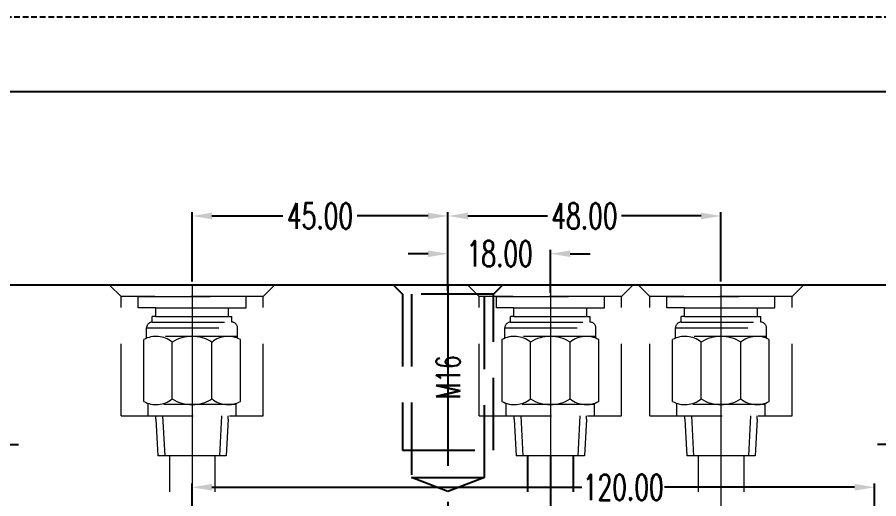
# Model space of a CAD drawing. Header units: inches. Extents: x 133169 to 134399, y -43543 to -42673.
# Drawn here: x 134098.8 to 134250.3, y -42757.9 to -42673.2 of the extents above; entities that cross this region are included whole.
import ezdxf

# ---------------------------------------------------------------- set-up
doc = ezdxf.new("R2010")
doc.units = ezdxf.units.IN
doc.header["$LTSCALE"] = 2
doc.header["$MEASUREMENT"] = 0
doc.header["$PDMODE"] = 3
doc.header["$PDSIZE"] = 0.3125
for name, pattern in [('ACAD_ISO08W100', [36, 24, -3, 6, -3]), ('CENTER', [50.8, 31.75, -6.35, 6.35, -6.35]), ('DASHED', [0.75, 0.5, -0.25]), ('HIDDEN', [9.525, 6.35, -3.175])]:
    doc.linetypes.add(name, pattern=pattern)
doc.layers.get('0').update_dxf_attribs({"linetype": 'CONTINUOUS'})
doc.layers.get('Defpoints').update_dxf_attribs({"linetype": 'CONTINUOUS'})
for name, color, linetype in [('5', 5, 'CONTINUOUS'), ('A', 7, 'CONTINUOUS'), ('cen', 1, 'CENTER'), ('CL', 1, 'ACAD_ISO08W100'), ('wr2', 41, 'DASHED'), ('WT', 4, 'CONTINUOUS')]:
    doc.layers.add(name, color=color, linetype=linetype)
doc.layers.add('dim', color=3, linetype='CONTINUOUS', lineweight=15)
doc.layers.add('WR', color=122, linetype='HIDDEN', lineweight=18)
doc.styles.get("Standard").update_dxf_attribs({"font": 'txt.shx', "width": 0.67})
doc.dimstyles.new('2.00', dxfattribs={"dimtxt": 4.5, "dimasz": 3.5, "dimexe": 0.666, "dimexo": 0.626, "dimgap": 1, "dimtad": 0, "dimzin": 0, "dimdsep": 46, "dimtxsty": 'Standard', "dimcen": 0.09, "dimclrd": 3, "dimclre": 3, "dimclrt": 7, "dimazin": 0, "dimtfac": 1, "dimtofl": 0, "dimtmove": 0, "dimatfit": 0, "dimfxl": 0, "dimtolj": 1, "dimtzin": 0, "dimarcsym": 0})

# ---------------------------------------------------------------- blocks, each defined once
blk = doc.blocks.new('20150129.111502')
at = {"layer": '5', "color": 122, "linetype": 'HIDDEN', "lineweight": 0}
for p, q in [((0, 14.5), (0, -14.5)), ((2, 12.5), (0, 14.5)), ((2, 12.5), (2, -12.5)), ((23, 12.5), (2, 12.5)), ((23, -12.5), (23, 12.5)), ((2, -9.5), (2, 9.5)), ((4.01, 9.5), (2, 9.5)), ((4.01, 6.4), (4.01, 9.5)), ((7.51, -8), (7.51, 8)), ((9.33, 8), (7.51, 8)), ((9, 8), (9, -8)), ((20.43, 8.5), (9.57, 8.5)), ((23, 7.75), (20.77, 7.75)), ((21, 7.75), (21, -7.75)), ((4.01, -6.4), (4.01, 6.4)), ((5.51, 6.4), (4.01, 6.4)), ((5.51, 6.4), (5.51, 7)), ((6.51, 7), (5.51, 7)), ((5.51, 6.4), (5.51, 7)), ((5.51, -6.4), (5.51, 6.4)), ((6.51, -7), (6.51, 7)), ((23.56, 6.35), (23, 6.35)), ((23.56, 6.35), (30, 6.01)), ((23, 5.19), (30, 4.82)), ((30, 6.01), (30, -6.01)), ((20.01, 3.5), (9.99, 3.5)), ((20.01, -3.5), (9.99, -3.5)), ((23, -5.19), (30, -4.82)), ((23.56, -6.35), (30, -6.01)), ((5.51, -6.4), (4.01, -6.4)), ((4.01, -6.4), (4.01, -9.5)), ((5.51, -6.4), (5.51, -7)), ((5.51, -6.4), (5.51, -7)), ((6.51, -7), (5.51, -7)), ((23.56, -6.35), (23, -6.35)), ((9.33, -8), (7.51, -8)), ((20.43, -8.5), (9.57, -8.5)), ((23, -7.75), (20.77, -7.75)), ((4.01, -9.5), (2, -9.5)), ((2, -12.5), (0, -14.5)), ((23, -12.5), (2, -12.5))]:
    blk.add_line(p, q, dxfattribs=at)
at = {"layer": '5', "color": 122, "linetype": 'CENTER', "lineweight": 0, "ltscale": 0.5}
blk.add_line((0, 0), (30, 0), dxfattribs=at)
at = {"layer": '5', "color": 122, "linetype": 'HIDDEN', "lineweight": 0}
for centre, radius, start, end in [((7.51, 7), 1, 90, 180), ((13.47, 6.32), 4.47, 150.752, 219.0183), ((16.53, 6.32), 4.47, 320.9817, 29.248), ((15.66, 0), 6.66, 148.3016, 211.6984), ((14.34, 0), 6.66, 328.3016, 31.6984), ((13.47, -6.32), 4.47, 140.9817, 209.248), ((16.53, -6.32), 4.47, 330.752, 39.0183), ((7.51, -7), 1, 180, 270)]:
    blk.add_arc(centre, radius, start, end, dxfattribs=at)
blk = doc.blocks.new('*D34718')
at = {"layer": 'Defpoints', "color": 0}
for p in [(134129.51, -42708.14), (134129.51, -42720.31), (134174.51, -42721.91)]:
    blk.add_point(p, dxfattribs=at)
at = {"layer": 'dim', "color": 3, "linetype": 'ByBlock', "lineweight": -2}
for p, q in [((134129.51, -42719.68), (134129.51, -42707.47)), ((134174.51, -42721.28), (134174.51, -42707.47)), ((134133.01, -42708.14), (134145.48, -42708.14)), ((134171.01, -42708.14), (134158.54, -42708.14))]:
    blk.add_line(p, q, dxfattribs=at)
at = {"layer": 'dim', "color": 3, "linetype": 'ByBlock'}
for points in [[(134133.01, -42707.56), (134133.01, -42708.72), (134129.51, -42708.14)], [(134171.01, -42708.72), (134171.01, -42707.56), (134174.51, -42708.14)]]:
    blk.add_solid(points, dxfattribs=at)
at = {"layer": 'dim', "color": 7, "linetype": 'ByBlock', "insert": (134152.01, -42708.14), "char_height": 4.5, "attachment_point": 5}
blk.add_mtext('\\A1;45.00', dxfattribs=at)
blk = doc.blocks.new('*D34720')
at = {"layer": 'Defpoints', "color": 0}
for p in [(134129.51, -42755.84), (134129.51, -42767.46), (134249.51, -42789.31)]:
    blk.add_point(p, dxfattribs=at)
at = {"layer": 'dim', "color": 3, "linetype": 'ByBlock', "lineweight": -2}
for p, q in [((134129.51, -42766.84), (134129.51, -42755.17)), ((134133.01, -42755.84), (134198.05, -42755.84)), ((134246.01, -42755.84), (134212.61, -42755.84)), ((134249.51, -42788.68), (134249.51, -42755.17))]:
    blk.add_line(p, q, dxfattribs=at)
at = {"layer": 'dim', "color": 3, "linetype": 'ByBlock'}
for points in [[(134133.01, -42755.25), (134133.01, -42756.42), (134129.51, -42755.84)], [(134246.01, -42756.42), (134246.01, -42755.25), (134249.51, -42755.84)]]:
    blk.add_solid(points, dxfattribs=at)
at = {"layer": 'dim', "color": 7, "linetype": 'ByBlock', "insert": (134205.33, -42755.84), "char_height": 4.5, "attachment_point": 5}
blk.add_mtext('\\A1;120.00', dxfattribs=at)
blk = doc.blocks.new('*D34810')
at = {"layer": 'Defpoints', "color": 0}
for p in [(134192.51, -42714.78), (134174.51, -42721.28), (134192.51, -42722.31)]:
    blk.add_point(p, dxfattribs=at)
at = {"layer": 'dim', "color": 3, "linetype": 'ByBlock', "lineweight": -2}
for p, q in [((134171.01, -42714.78), (134167.51, -42714.78)), ((134174.51, -42720.65), (134174.51, -42714.11)), ((134192.51, -42721.68), (134192.51, -42714.11)), ((134196.01, -42714.78), (134199.51, -42714.78))]:
    blk.add_line(p, q, dxfattribs=at)
at = {"layer": 'dim', "color": 3, "linetype": 'ByBlock'}
for points in [[(134171.01, -42715.36), (134171.01, -42714.2), (134174.51, -42714.78)], [(134196.01, -42714.2), (134196.01, -42715.36), (134192.51, -42714.78)]]:
    blk.add_solid(points, dxfattribs=at)
at = {"layer": 'dim', "color": 7, "linetype": 'ByBlock', "insert": (134183.61, -42714.78), "char_height": 4.5, "attachment_point": 5}
blk.add_mtext('\\A1;18.00', dxfattribs=at)
blk = doc.blocks.new('*D34811')
at = {"layer": 'Defpoints', "color": 0}
for p in [(134222.51, -42708.14), (134222.51, -42720.31), (134174.51, -42721.91)]:
    blk.add_point(p, dxfattribs=at)
at = {"layer": 'dim', "color": 3, "linetype": 'ByBlock', "lineweight": -2}
for p, q in [((134174.51, -42721.28), (134174.51, -42707.47)), ((134222.51, -42719.68), (134222.51, -42707.47)), ((134178.01, -42708.14), (134191.98, -42708.14)), ((134219.01, -42708.14), (134205.04, -42708.14))]:
    blk.add_line(p, q, dxfattribs=at)
at = {"layer": 'dim', "color": 3, "linetype": 'ByBlock'}
for points in [[(134178.01, -42707.56), (134178.01, -42708.72), (134174.51, -42708.14)], [(134219.01, -42708.72), (134219.01, -42707.56), (134222.51, -42708.14)]]:
    blk.add_solid(points, dxfattribs=at)
at = {"layer": 'dim', "color": 7, "linetype": 'ByBlock', "insert": (134198.51, -42708.14), "char_height": 4.5, "attachment_point": 5}
blk.add_mtext('\\A1;48.00', dxfattribs=at)
blk = doc.blocks.new('20160224.151412')
at = {"layer": 'WR', "linetype": 'CENTER', "ltscale": 10}
for p, q in [((0, -11), (0, 11)), ((-11, 0), (11, 0))]:
    blk.add_line(p, q, dxfattribs=at)
at = {"layer": 'WR', "linetype": 'HIDDEN', "ltscale": 0.5}
for radius in [8, 5.5, 4]:
    blk.add_circle((0, 0), radius, dxfattribs=at)
blk = doc.blocks.new('20160906.165847')
at = {"layer": 'WR', "linetype": 'CENTER', "ltscale": 0.1}
for p, q in [((4.95, -4.95), (-4.95, 4.95)), ((-4.95, -4.95), (4.95, 4.95))]:
    blk.add_line(p, q, dxfattribs=at)
at = {"layer": 'WR', "linetype": 'HIDDEN', "ltscale": 0.5}
for radius in [5, 4]:
    blk.add_circle((0, 0), radius, dxfattribs=at)
blk = doc.blocks.new('20160906.181043')
at = {"layer": 'WR', "linetype": 'HIDDEN', "ltscale": 0.5}
for p, q in [((37, -118), (37, 17)), ((45, -118), (45, 17)), ((-73, 1), (-79, -9)), ((-79, 1), (-73, -9)), ((-79, 1), (-73, 1)), ((-79, 1), (-79, -9)), ((-73, 1), (-73, -9)), ((-73, 0), (0, 0)), ((0, -59), (0, 0)), ((-56, -8), (-52, -4)), ((-52, -4), (-48, -8)), ((-79, -9), (-73, -9)), ((-73, -8), (-56, -8)), ((-56, -118), (-56, -8)), ((-48, -118), (-48, -8)), ((-48, -8), (-8, -8)), ((-8, -82), (-8, -8)), ((65, -59), (0, -59)), ((65, -58), (65, -68)), ((65, -58), (71, -68)), ((71, -58), (65, -68)), ((71, -58), (65, -58)), ((71, -58), (71, -68)), ((0, -82), (0, -67)), ((65, -67), (0, -67)), ((71, -68), (65, -68)), ((-57, -82), (-47, -82)), ((-57, -82), (-47, -88)), ((-57, -88), (-47, -82)), ((-57, -88), (-57, -82)), ((-47, -88), (-47, -82)), ((-9, -82), (1, -82)), ((-9, -82), (1, -88)), ((-9, -88), (1, -82)), ((-9, -88), (-9, -82)), ((1, -88), (1, -82)), ((46, -82), (36, -82)), ((46, -82), (36, -88)), ((46, -88), (36, -82)), ((36, -88), (36, -82)), ((46, -88), (46, -82)), ((-57, -88), (-47, -88)), ((-9, -88), (1, -88)), ((46, -88), (36, -88))]:
    blk.add_line(p, q, dxfattribs=at)
at = {"layer": 'WR', "linetype": 'CENTER', "ltscale": 0.5}
for p, q in [((41, -118), (41, 17)), ((-4, -88), (-4, -4))]:
    blk.add_line(p, q, dxfattribs=at)
at = {"layer": 'WR', "linetype": 'CENTER', "ltscale": 0.3}
for p, q in [((-79, -4), (-4, -4)), ((-52, -118), (-52, -4)), ((71, -63), (-4, -63))]:
    blk.add_line(p, q, dxfattribs=at)
at = {"layer": 'WR', "linetype": 'ByBlock'}
for p, q in [((-4, -63), (0, -59)), ((0, -67), (-4, -63))]:
    blk.add_line(p, q, dxfattribs=at)
at = {"layer": 'WR', "xscale": -1}
for p in [(41, 17), (-52, -68)]:
    blk.add_blockref('20160224.151412', p, dxfattribs=at)
at = {"layer": 'WR', "linetype": 'ByBlock'}
blk.add_blockref('20160906.165847', (41, -63), dxfattribs=at)
blk = doc.blocks.new('20160906.172418')
at = {"layer": 'wr2', "linetype": 'CENTER', "ltscale": 0.15}
for p, q in [((0, -11), (0, 11)), ((11, 0), (-11, 0))]:
    blk.add_line(p, q, dxfattribs=at)
at = {"layer": 'wr2', "linetype": 'HIDDEN', "ltscale": 0.5}
for radius in [8, 5.5, 4]:
    blk.add_circle((0, 0), radius, dxfattribs=at)
blk = doc.blocks.new('20160906.181124')
at = {"layer": 'wr2', "linetype": 'HIDDEN', "ltscale": 0.5}
for p, q in [((26, -5), (20, 5)), ((20, -5), (26, 5)), ((20, 5), (26, 5)), ((20, -5), (20, 5)), ((26, -5), (26, 5)), ((0, 4), (65, 4)), ((0, -4), (65, -4)), ((32, -96), (32, -4)), ((40, -96), (40, -4)), ((20, -5), (26, -5)), ((26, -95), (20, -105)), ((20, -95), (26, -105)), ((20, -95), (26, -95)), ((20, -95), (20, -105)), ((26, -95), (26, -105)), ((26, -96), (32, -96)), ((32, -104), (40, -96)), ((32, -96), (40, -104)), ((40, -96), (77, -96)), ((73, -150), (73, -100)), ((81, -150), (81, -100)), ((26, -104), (32, -104)), ((32, -114), (32, -104)), ((40, -114), (40, -104)), ((40, -104), (77, -104)), ((20, -105), (26, -105)), ((31, -114), (41, -114)), ((31, -114), (41, -120)), ((31, -120), (41, -114)), ((31, -120), (31, -114)), ((41, -120), (41, -114)), ((31, -120), (41, -120))]:
    blk.add_line(p, q, dxfattribs=at)
at = {"layer": 'wr2', "linetype": 'CENTER', "ltscale": 0.3}
for p, q in [((0, 0), (65, 0)), ((36, -120), (36, 0)), ((20, -100), (77, -100)), ((77, -150), (77, -100))]:
    blk.add_line(p, q, dxfattribs=at)
at = {"layer": 'wr2', "linetype": 'ByBlock'}
for p, q in [((32, -4), (36, 0)), ((36, 0), (40, -4))]:
    blk.add_line(p, q, dxfattribs=at)
at = {"layer": 'wr2', "linetype": 'ByBlock', "xscale": -1, "rotation": 180}
blk.add_blockref('20160906.172418', (65, 0), dxfattribs=at)
at = {"layer": 'wr2', "linetype": 'ByBlock'}
blk.add_blockref('20160906.172418', (77, -100), dxfattribs=at)

msp = doc.modelspace()

# ---------------------------------------------------------------- linework, layer by layer
msp.add_line((134321.511, -42720.306), (134027.511, -42720.306))
at = {"color": 8, "linetype": 'HIDDEN'}
for p, q in [((134184.111, -42720.306), (134164.911, -42720.306)), ((134164.911, -42720.306), (134166.511, -42721.906)), ((134174.511, -42720.306), (134174.511, -42756.583)), ((134184.111, -42720.306), (134182.511, -42721.906)), ((134182.511, -42721.906), (134166.511, -42721.906)), ((134166.511, -42721.906), (134166.511, -42749.306)), ((134168.111, -42721.906), (134168.111, -42754.106)), ((134180.911, -42754.106), (134180.911, -42721.906)), ((134182.511, -42749.306), (134182.511, -42721.906)), ((134166.511, -42749.306), (134182.511, -42749.306)), ((134168.111, -42754.106), (134180.911, -42754.106)), ((134174.511, -42756.583), (134168.111, -42754.106)), ((134180.911, -42754.106), (134174.511, -42756.583))]:
    msp.add_line(p, q, dxfattribs=at)
at = {"layer": 'A', "linetype": 'DASHED'}
msp.add_line((134399.236, -42673.197), (133169.472, -42673.197), dxfattribs=at)
at = {"layer": 'A'}
msp.add_line((134386.101, -42686.332), (133182.608, -42686.332), dxfattribs=at)
at = {"layer": 'cen', "ltscale": 0.5}
for p, q in [((134054.511, -42748.306), (134100.511, -42748.306)), ((134294.511, -42748.306), (134248.511, -42748.306))]:
    msp.add_line(p, q, dxfattribs=at)
at = {"layer": 'CL', "color": 7, "linetype": 'CENTER', "ltscale": 0.5}
msp.add_line((134174.511, -42720.306), (134174.511, -43120.306), dxfattribs=at)

# ---------------------------------------------------------------- block references
at = {"layer": 'WR', "linetype": 'ByBlock', "rotation": 180}
msp.add_blockref('20160906.181043', (134170.511, -42868.306), dxfattribs=at)
at = {"layer": 'wr2', "linetype": 'ByBlock', "rotation": 180}
msp.add_blockref('20160906.181124', (134269.511, -42900.306), dxfattribs=at)
at = {"layer": 'WT', "linetype": 'ByBlock', "rotation": -90}
for p in [(134129.511, -42720.306), (134192.511, -42720.306), (134222.511, -42720.306)]:
    msp.add_blockref('20150129.111502', p, dxfattribs=at)

# ---------------------------------------------------------------- texts
at = {"color": 8, "linetype": 'HIDDEN', "insert": (134176.654, -42740.357), "char_height": 4.2, "width": 28.88144, "attachment_point": 7, "rotation": 90}
msp.add_mtext('M16', dxfattribs=at)

# ---------------------------------------------------------------- dimensions: what is measured, and where the dimension line sits
at = {"layer": 'dim', "linetype": 'ByBlock'}
for base, p2, picture, middle in [((134129.511, -42708.139), (134129.511, -42720.306), '*D34718', (134152.011, -42708.139)), ((134222.511, -42708.139), (134222.511, -42720.306), '*D34811', (134198.511, -42708.139))]:
    dim = msp.add_linear_dim(base=base, p1=(134174.511, -42721.906), p2=p2, angle=180, dimstyle='2.00', dxfattribs=at)
    dim.commit()
    dim.dimension.update_dxf_attribs({"geometry": picture, "text_midpoint": middle})
for base, p1, p2, picture, middle in [((134192.511, -42714.78), (134174.511, -42721.28), (134192.511, -42722.306), '*D34810', (134183.611, -42714.78)), ((134129.511, -42755.836), (134249.511, -42789.306), (134129.511, -42767.461), '*D34720', (134205.33, -42755.836))]:
    dim = msp.add_linear_dim(base=base, p1=p1, p2=p2, angle=180, dimstyle='2.00', dxfattribs=at)
    dim.commit()
    dim.dimension.update_dxf_attribs({"geometry": picture, "text_midpoint": middle, "dimtype": 160})

doc.saveas('drawing.dxf')
